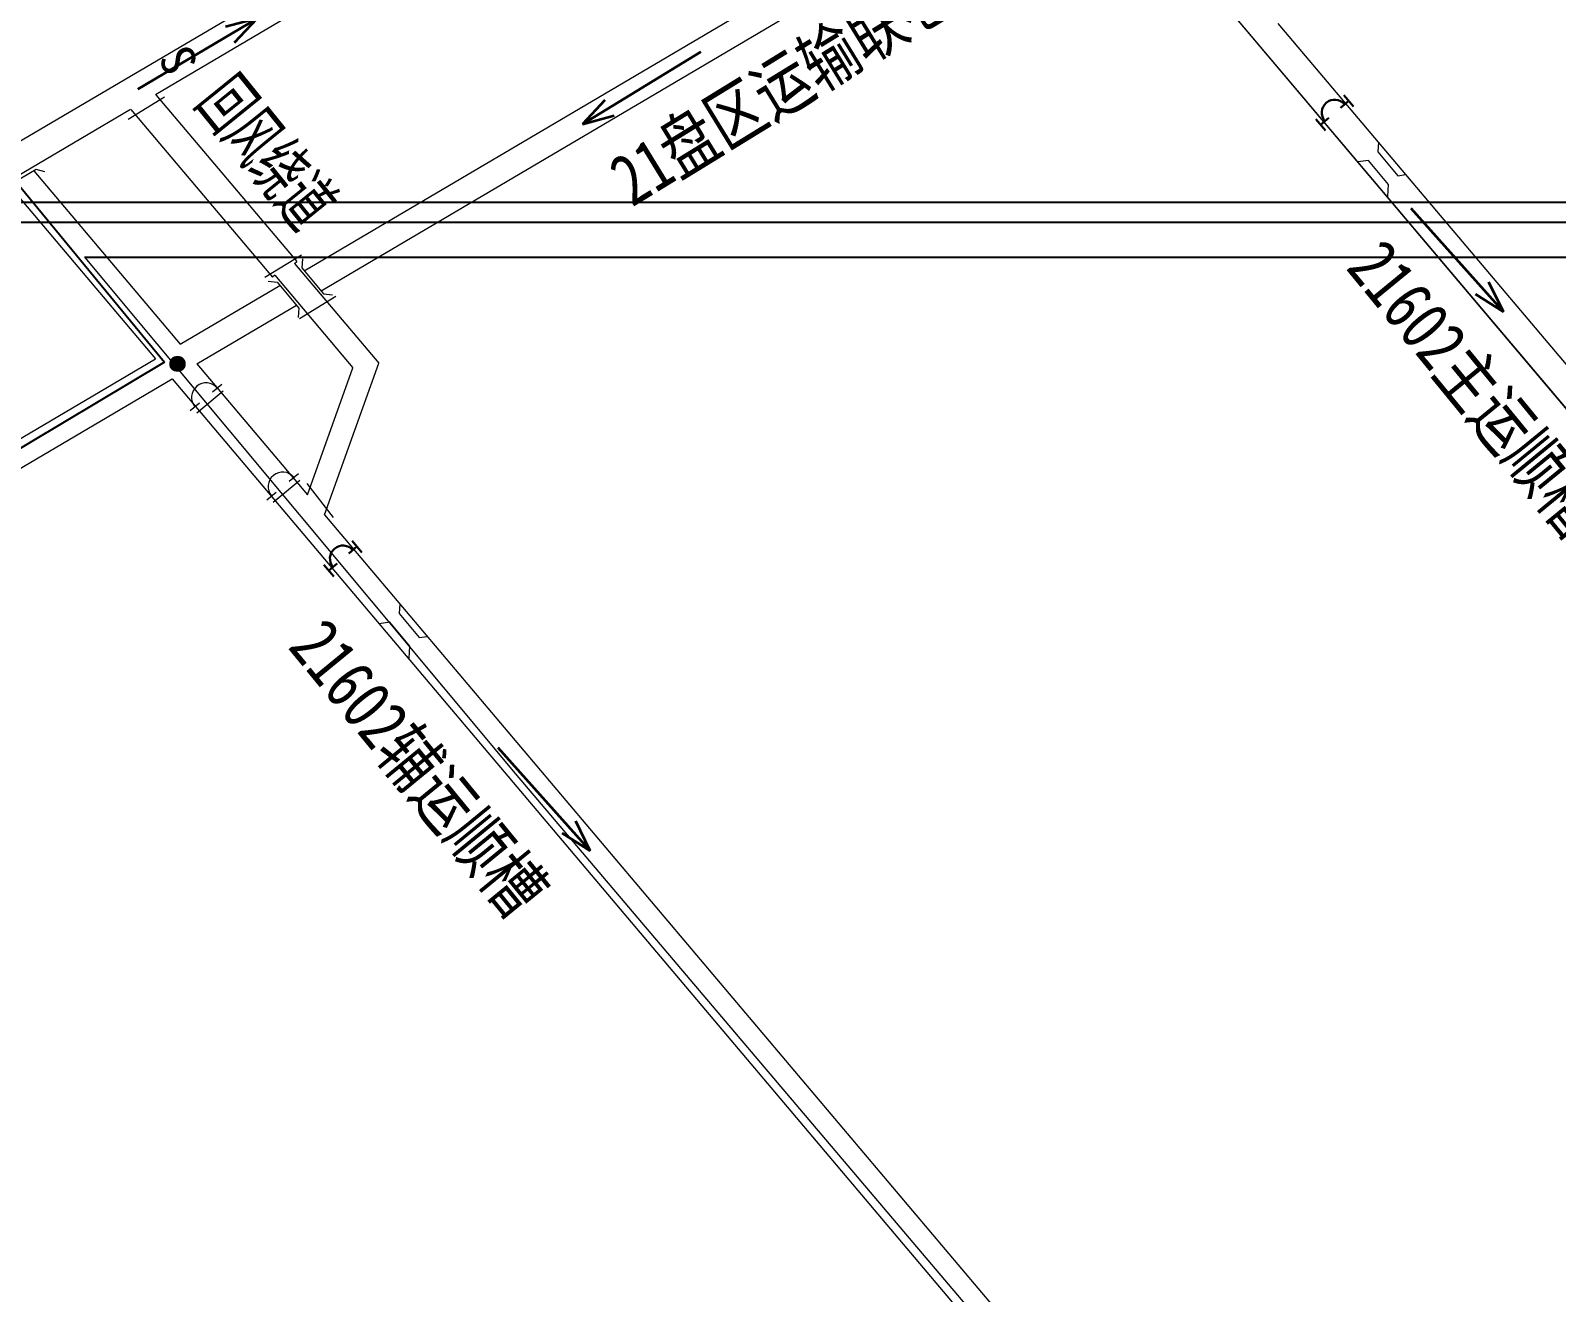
# Model space of a CAD drawing. Header units: millimetres. Extents: x 2501 to 6983, y 1724 to 12691.
# Drawn here: x 5065.6 to 5333.8, y 3627.8 to 3849.5 of the extents above; entities that cross this region are included whole.
import ezdxf
from ezdxf.enums import TextEntityAlignment as Align

# ---------------------------------------------------------------- set-up
doc = ezdxf.new("R2010")
doc.units = ezdxf.units.MM
doc.linetypes.add('Amconstr', pattern=[9999, 9999, 0])
for name, color, linetype in [('6号煤底板等高线', 7, 'Continuous'), ('JMD', 6, 'Continuous'), ('图例', 7, 'Continuous'), ('通风系统', 7, 'Continuous'), ('风流', 7, 'Continuous')]:
    doc.layers.add(name, color=color, linetype=linetype)
doc.styles.get("Standard").update_dxf_attribs({"font": 'arial.ttf'})
doc.styles.add('标准', font='', dxfattribs={"width": 0.667})
doc.styles.get('标准').set_extended_font_data('SimSun')
doc.linetypes.add('442', pattern='A,5,[175,AAA.SHX,S=1,R=90,X=0,Y=0],5', length=10)

# ---------------------------------------------------------------- blocks, each defined once
blk = doc.blocks.new('A$C12DB153C')
at = {"layer": '风流', "color": 5, "lineweight": 35}
for p, q in [((0, 18.19), (16.26, 0)), ((11.36, 3.11), (16.26, 0)), ((16.26, 0), (13.72, 5.22))]:
    blk.add_line(p, q, dxfattribs=at)
blk = doc.blocks.new('A$C16496DF1')
at = {"layer": '风流', "color": 1, "lineweight": 35}
for p, q in [((15.24, 0), (0, 19.05)), ((0, 19.05), (2.25, 13.71)), ((4.72, 15.68), (0, 19.05))]:
    blk.add_line(p, q, dxfattribs=at)
at = {"layer": '通风系统', "color": 1, "lineweight": 30, "insert": (12.69, 4.97, 3.08), "char_height": 6.075, "width": 34.878, "attachment_point": 1, "rotation": 213.2578}
blk.add_mtext('{\\fSimSun|b0|i0|c134|p2;S}', dxfattribs=at)
blk = doc.blocks.new('A$C2A686CFF')
at = {"layer": 'JMD', "color": 1, "linetype": 'Continuous', "lineweight": 30}
for p, q in [((12.2, 30.1, 0), (0, 30.1, 0)), ((6.1, 30.1, 0), (6.1, 21.3, 0)), ((6.1, 8.8, 0), (6.1, 0, 0)), ((12.2, 0, 0), (0, 0, 0))]:
    blk.add_line(p, q, dxfattribs=at)
blk.add_arc((6.1, 15, 0), 10.6, 270, 90, dxfattribs=at)
blk = doc.blocks.new('12')
at = {"lineweight": 20}
blk.add_hatch(color=1, dxfattribs=at).paths.add_polyline_path([(421515.9, 4239204.64, 1), (421518.53, 4239204.64, 1)])
at = {"color": 0, "lineweight": 20, "ltscale": 5}
for p, q in [((421676.78, 4239296.75, 12180.47), (422105.39, 4238789.43, 12180.47)), ((421488.21, 4239242.99, 52687.56), (421539.47, 4239273.19, 7363.18)), ((421710.61, 4239264.45, 12366.08), (422004.02, 4238917.17, 12366.08)), ((421487.6, 4239235.97, 12273.3), (421513.32, 4239205.52, 12273.3)), ((421537.79, 4239222.27, 7363.18), (421538.17, 4239222.6, 7363.18)), ((421534.29, 4239220.21, 7363.18), (421533.91, 4239219.89, 7363.18)), ((421543.03, 4239178.11, 7363.18), (421552.57, 4239204.77, 7363.18)), ((421380.47, 4239121.91, 12273.3), (421516.27, 4239202.03, 12273.3)), ((421516.25, 4239202.03, 12273.3), (421952.12, 4238686.12, 12273.3)), ((421516.27, 4239202.03, 12273.3), (421952.13, 4238686.13, 12273.3)), ((421540.05, 4239181.64, 7363.18), (421548.03, 4239203.95, 7363.18))]:
    blk.add_line(p, q, dxfattribs=at)
at = {"color": 0, "lineweight": 20, "ltscale": 5, "flags": 128}
for points, elevation in [([(421513.34, 4239251.98), (421652.02, 4239333.8)], 9818.24), ([(421513.34, 4239251.98), (421513.34, 4239251.98)], 9818.24), ([(421491.5, 4239239.09), (421508.97, 4239249.4)], 9818.24), ([(421350.66, 4239155.89), (421491.5, 4239239.09)], 12273.3), ([(421493.92, 4239238.39), (421492.36, 4239238.77), (421487.22, 4239235.74), (421486.79, 4239234.2)], 7363.18), ([(421539.15, 4239223.1), (421539.04, 4239221.5), (421542.88, 4239216.93), (421544.47, 4239216.77)], 7363.18), ([(421533.13, 4239219.14), (421534.72, 4239218.98), (421538.56, 4239214.4), (421538.44, 4239212.81)], 7363.18)]:
    blk.add_lwpolyline(points, dxfattribs=dict(at, elevation=elevation))
at = {"color": 0, "lineweight": 20, "ltscale": 5}
for points, elevation in [([(421539.49, 4239220.96), (421673.84, 4239300.23)], 12273.3), ([(421542.43, 4239217.47), (421676.79, 4239296.75)], 12273.3), ([(421676.77, 4239296.74), (422299.27, 4238559.96)], 12273.3), ([(421513.4, 4239251.91), (421538.17, 4239222.6)], 7363.18), ([(421509.03, 4239249.33), (421533.91, 4239219.89)], 7363.18), ([(421491.97, 4239238.54), (421517.69, 4239208.1)], 12273.3), ([(421537.79, 4239222.27), (421552.57, 4239204.77)], 7363.18), ([(421539.53, 4239220.98), (421539.53, 4239220.98)], 7363.18), ([(421517.69, 4239208.1), (421535.19, 4239218.42)], 12273.3), ([(421534.29, 4239220.21), (421548.03, 4239203.95)], 7363.18), ([(421535.16, 4239218.41), (421535.16, 4239218.41)], 7363.18), ([(421520.63, 4239204.61), (421538.12, 4239214.93)], 12273.3), ([(421377.54, 4239125.4), (421513.32, 4239205.52)], 12273.3), ([(421520.63, 4239204.61), (421540.04, 4239181.62)], 12273.3), ([(421543.03, 4239178.1), (421838.72, 4238828.12)], 12273.3)]:
    blk.add_lwpolyline(points, dxfattribs=dict(at, elevation=elevation))
at = {"color": 7, "linetype": '442', "lineweight": 20, "ltscale": 0.005}
for points, elevation in [([(421728.26, 4239243.6), (421728.16, 4239241.89), (421731.65, 4239237.7), (421733.05, 4239237.89)], 14440.5), ([(421728.26, 4239243.6), (421728.16, 4239241.89), (421731.65, 4239237.7), (421733.05, 4239237.89)], 14440.5), ([(421729.89, 4239234.07), (421730.01, 4239236.17), (421726.52, 4239240.36), (421724.66, 4239240.12)], 9267.56), ([(421729.89, 4239234.07), (421730.01, 4239236.17), (421726.52, 4239240.36), (421724.66, 4239240.12)], 9267.56), ([(421556.28, 4239162.46), (421556.18, 4239160.74), (421559.67, 4239156.55), (421561.07, 4239156.74)], 19638.49), ([(421556.28, 4239162.46), (421556.18, 4239160.74), (421559.67, 4239156.55), (421561.07, 4239156.74)], 19638.49), ([(421557.91, 4239152.93), (421558.03, 4239155.02), (421554.54, 4239159.21), (421552.67, 4239158.97)], 14465.54), ([(421557.91, 4239152.93), (421558.03, 4239155.02), (421554.54, 4239159.21), (421552.67, 4239158.97)], 14465.54)]:
    blk.add_lwpolyline(points, dxfattribs=dict(at, elevation=elevation))
at = {"color": 1, "lineweight": 20}
blk.add_circle((421517.21, 4239204.64, 9818.24), 1.31, dxfattribs=at)
at = {"layer": '6号煤底板等高线', "color": 1, "lineweight": 20}
for p, q in [((421508.52, 4239247.63, 7363.18), (421514.95, 4239251.55, 7363.18)), ((421532.58, 4239219.86, 7363.18), (421539, 4239223.78, 7363.18)), ((421538.64, 4239212.61, 7363.18), (421545.06, 4239216.53, 7363.18)), ((421539.96, 4239183.61, 7363.18), (421544.55, 4239177.65, 7363.18))]:
    blk.add_line(p, q, dxfattribs=at)
at = {"layer": '图例', "color": 30, "linetype": 'Continuous', "lineweight": 20}
for p, q in [((421525.25, 4239199.82, 7363.18), (421520.59, 4239195.95, 7363.18)), ((421523.38, 4239199.7, 7363.18), (421525, 4239201.05, 7363.18)), ((421519.45, 4239196.43, 7363.18), (421521.08, 4239197.78, 7363.18)), ((421538.71, 4239184.14, 7363.18), (421534.05, 4239180.27, 7363.18)), ((421536.84, 4239184.02, 7363.18), (421538.46, 4239185.37, 7363.18)), ((421532.92, 4239180.76, 7363.18), (421534.54, 4239182.11, 7363.18))]:
    blk.add_line(p, q, dxfattribs=at)
for centre in [(421522.23, 4239198.74, 7363.18), (421535.69, 4239183.07, 7363.18)]:
    blk.add_arc(centre, 2.55, 39.7583, 219.7583, dxfattribs=at)
at = {"lineweight": 20}
for name, p, rotation in [('A$C16496DF1', (421512.38, 4239268.02, 8197.96), 261.8231466233631), ('A$C12DB153C', (421591.28, 4239262.73, 9818.24), 259.7577757076111)]:
    blk.add_blockref(name, p, dxfattribs=dict(at, rotation=rotation))
at = {"color": 0, "lineweight": 20, "ltscale": 0.8, "xscale": 0.2159999958448435, "yscale": 0.2159999962896109, "zscale": 0.2159999958448435, "rotation": 130.4918078978625}
for p in [(421723.91, 4239249.87, 12273.3), (421549.61, 4239171.51, 12273.3)]:
    blk.add_blockref('A$C2A686CFF', p, dxfattribs=at)
at = {"lineweight": 20}
for p in [(421733.97, 4239213.79, 9818.24), (421733.97, 4239213.79, 9818.24), (421573.48, 4239119.05, 10288.16)]:
    blk.add_blockref('A$C12DB153C', p, dxfattribs=at)
at = {"color": 7, "linetype": '442', "lineweight": 20, "ltscale": 0.005, "style": '标准', "width": 0.78}
blk.add_text('21盘区运输联巷', height=9.072, rotation=31.555, dxfattribs=at).set_placement((421656.05, 4239265.11, 7363.18), align=Align.BOTTOM_RIGHT)
at = {"color": 7, "linetype": '442', "lineweight": 20, "style": '标准', "width": 0.6}
e = blk.add_text('回风绕道', height=9, rotation=308.9607, dxfattribs=at)
e.set_placement((421520.2, 4239250.48, 15363.67))
e.dxf.unprotected_set("ltscale", 0)
at = {"color": 7, "linetype": '442', "lineweight": 20, "ltscale": 0.005, "style": '标准', "width": 0.78}
for s, p in [('21602主运顺槽', (421722.39, 4239221.44, 9818.24)), ('21602辅运顺槽', (421536.45, 4239154.83, 12273.3))]:
    blk.add_text(s, height=9, rotation=309.3629, dxfattribs=at).set_placement(p)

msp = doc.modelspace()

# ---------------------------------------------------------------- linework, layer by layer
for p, q in [((5058.8, 3828.16), (5089.14, 3791.25)), ((5520.65, 3809.65), (5075.1, 3809.65)), ((5089.14, 3791.25), (4930.77, 3696.53))]:
    msp.add_line(p, q)
at = {"color": 6}
msp.add_line((5527.85, 3819.31), (4970.08, 3819.31), dxfattribs=at)
at = {"color": 1}
msp.add_line((5594.63, 3815.8), (4966.72, 3815.8), dxfattribs=at)
at = {"lineweight": 20}
msp.add_line((5075.13, 3809.65, -3234.06), (5150.8, 3718.95, -3234.06), dxfattribs=at)
at = {"color": 0, "linetype": 'Amconstr', "lineweight": 20}
msp.add_line((5150.8, 3718.95, -3234.06), (5737.58, 3027.23, -3234.06), dxfattribs=at)

# ---------------------------------------------------------------- block references
at = {"lineweight": 20}
msp.add_blockref('12', (-416425.77, -4235413.67, -3234.06), dxfattribs=at)

doc.saveas('drawing.dxf')
